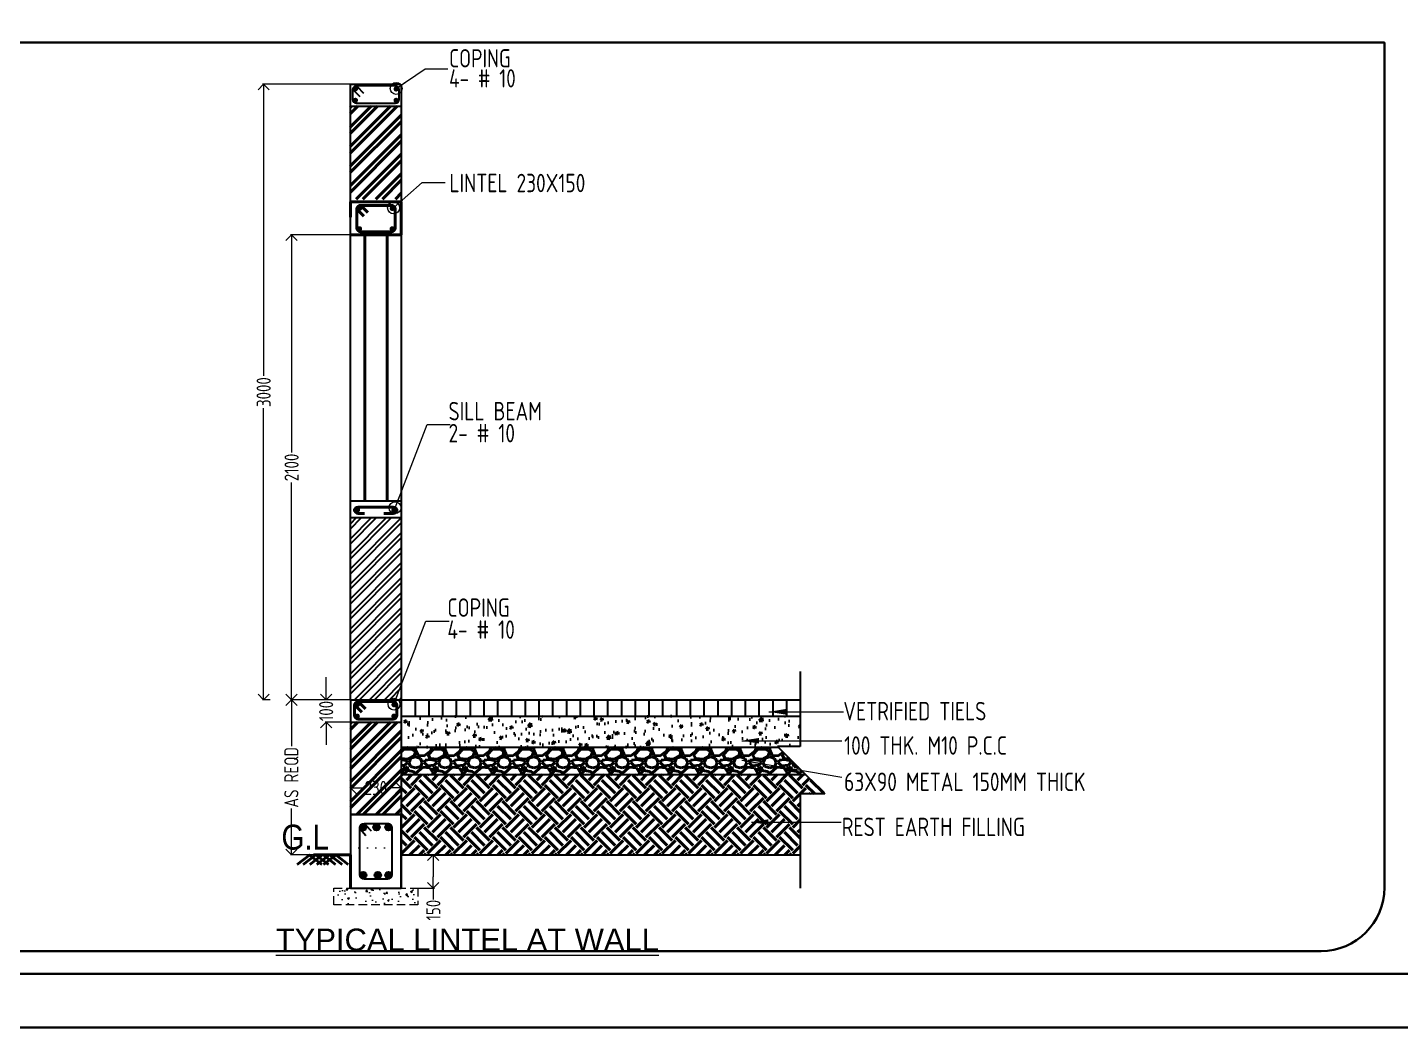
# Model space of a CAD drawing. Header units: inches. Extents: x -605 to 2991212, y -2872845 to 0.
# Drawn here: x 2632228 to 2666789, y -2339819 to -2314657 of the extents above; entities that cross this region are included whole.
import ezdxf

# ---------------------------------------------------------------- set-up
doc = ezdxf.new("R2010")
doc.units = ezdxf.units.IN
doc.header["$LTSCALE"] = 600
doc.header["$MEASUREMENT"] = 0
for name, pattern in [('CONTINOUS', [0]), ('DOT', [0.25, 0, -0.25]), ('HIDDEN', [0.375, 0.25, -0.125])]:
    doc.linetypes.add(name, pattern=pattern)
for name, color, linetype, lineweight in [('DIM', 251, 'Continuous', 0), ('L2', 2, 'Continuous', 20), ('L3', 3, 'Continuous', 25), ('L4', 4, 'Continuous', 30), ('L5', 10, 'Continuous', 40), ('rDIMension', 1, 'Continuous', 18), ('rPCC DASH', 9, 'HIDDEN', 15), ('rRCC 1', 3, 'Continuous', 25), ('rRCC 2', 40, 'Continuous', 15), ('rREINF 1', 1, 'Continuous', 25), ('rREINF 2', 4, 'Continuous', 25), ('rSHEET', 2, 'Continuous', 30), ('TEXT7', 7, 'Continuous', 30)]:
    doc.layers.add(name, color=color, linetype=linetype, lineweight=lineweight)
doc.layers.add('rFOUNDATION', color=7, linetype='CONTINOUS', lineweight=15, true_color=0xd26722)
doc.layers.add('see level', color=2, linetype='Continuous')
doc.styles.add('DIM', font='geniso.shx', dxfattribs={"width": 0.85})
doc.styles.add('ROMANS', font='arial.ttf')
doc.styles.get("Standard").update_dxf_attribs({"font": 'arial.ttf'})
doc.dimstyles.new('DST-25$7', dxfattribs={"dimscale": 150, "dimtxt": 2.25, "dimasz": 2, "dimexe": 1.5, "dimexo": 1, "dimgap": 1, "dimtad": 1, "dimdec": 0, "dimlfac": 0.25, "dimzin": 0, "dimdsep": 46, "dimtxsty": 'ROMANS', "dimblk": 'DOT', "dimcen": 0.09, "dimdle": 1, "dimclrd": 1, "dimclre": 1, "dimclrt": 7, "dimadec": 0, "dimazin": 0, "dimtfac": 1, "dimtdec": 0, "dimtmove": 0, "dimatfit": 3, "dimfxl": 1, "dimtolj": 1, "dimtzin": 0, "dimarcsym": 0})
doc.dimstyles.new('DST-50$7', dxfattribs={"dimscale": 150, "dimtxt": 2.25, "dimasz": 2, "dimexe": 1.5, "dimexo": 1, "dimgap": 1, "dimtad": 1, "dimdec": 0, "dimlfac": 0.333333333333333, "dimzin": 0, "dimdsep": 46, "dimtxsty": 'ROMANS', "dimblk": 'DOT', "dimcen": 0.09, "dimdle": 1, "dimclrd": 1, "dimclre": 1, "dimclrt": 7, "dimadec": 0, "dimazin": 0, "dimtfac": 1, "dimtdec": 0, "dimtmove": 0, "dimatfit": 3, "dimfxl": 1, "dimtolj": 1, "dimtzin": 0, "dimarcsym": 0})
doc.dimstyles.new('ST-25', dxfattribs={"dimscale": 100, "dimtxt": 2.5, "dimasz": 2, "dimexe": 0.18, "dimexo": 0.0625, "dimgap": 0.2, "dimtad": 0, "dimdec": 0, "dimlfac": 0.25, "dimzin": 0, "dimdsep": 46, "dimtxsty": 'DIM', "dimblk": 'OPEN90', "dimcen": 0.09, "dimclrd": 256, "dimclrt": 7, "dimadec": 0, "dimazin": 0, "dimtfac": 1, "dimtdec": 0, "dimtofl": 0, "dimtmove": 0, "dimatfit": 3, "dimldrblk": 'OPEN90', "dimfxl": 1, "dimtolj": 1, "dimtzin": 0, "dimlwd": -1, "dimarcsym": 0})

# ---------------------------------------------------------------- blocks, each defined once
blk = doc.blocks.new('_Open90')
at = {"color": 0, "linetype": 'ByBlock', "lineweight": -2}
for p, q in [((0, 0), (-1, 0)), ((-0.5, 0.5), (0, 0)), ((0, 0), (-0.5, -0.5))]:
    blk.add_line(p, q, dxfattribs=at)
blk = doc.blocks.new('*D1936')
at = {"layer": 'Defpoints', "color": 0}
for p in [(1456300.122381038, -881188.2317833779), (1456124.6016682, -881773.8320020433), (1456396.607049272, -881773.8320020433)]:
    blk.add_point(p, dxfattribs=at)
at = {"layer": 'rDIMension', "color": 0, "lineweight": -2}
for p, q in [((1456306.372381038, -881188.2317833779), (1456414.607049272, -881188.2317833779)), ((1456130.8516682, -881773.8320020433), (1456414.607049272, -881773.8320020433))]:
    blk.add_line(p, q, dxfattribs=at)
at = {"layer": 'rDIMension'}
for p, q in [((1456396.607049272, -881388.2317833779), (1456396.607049272, -881573.8320020433)), ((1456396.607049272, -881773.8320020433), (1456396.607049272, -881973.8320020433))]:
    blk.add_line(p, q, dxfattribs=at)
at = {"layer": 'rDIMension', "xscale": 200, "yscale": 200, "zscale": 200}
for p, rotation in [((1456396.607049272, -881188.2317833779), 90), ((1456396.607049272, -881773.8320020433), 270)]:
    blk.add_blockref('_Open90', p, dxfattribs=dict(at, rotation=rotation))
at = {"layer": 'rDIMension', "color": 7, "insert": (1456396.607049272, -882163.9156634606), "char_height": 250, "attachment_point": 5, "rotation": 90, "style": 'DIM'}
blk.add_mtext('\\A1;150', dxfattribs=at)
blk = doc.blocks.new('*D1937')
at = {"layer": 'Defpoints', "color": 0}
for p in [(1454502.150381009, -878449.6139459629), (1454930.76571701, -878449.6139459629), (1454930.76571701, -878840.8450655933)]:
    blk.add_point(p, dxfattribs=at)
at = {"layer": 'rDIMension'}
for p, q in [((1454502.150381009, -878249.6139459629), (1454502.150381009, -878049.6139459629)), ((1454502.150381009, -879040.8450655933), (1454502.150381009, -879240.8450655933))]:
    blk.add_line(p, q, dxfattribs=at)
at = {"layer": 'rDIMension', "color": 0, "lineweight": -2}
for p, q in [((1454924.51571701, -878449.6139459629), (1454484.150381009, -878449.6139459629)), ((1454924.51571701, -878840.8450655933), (1454484.150381009, -878840.8450655933))]:
    blk.add_line(p, q, dxfattribs=at)
at = {"layer": 'rDIMension', "xscale": 200, "yscale": 200, "zscale": 200}
for p, rotation in [((1454502.150381009, -878449.6139459629), 270), ((1454502.150381009, -878840.8450655933), 90)]:
    blk.add_blockref('_Open90', p, dxfattribs=dict(at, rotation=rotation))
at = {"layer": 'rDIMension', "color": 7, "insert": (1454502.150381009, -878645.2295057788), "char_height": 250, "attachment_point": 5, "rotation": 90, "style": 'DIM'}
blk.add_mtext('\\A1;100', dxfattribs=at)
blk = doc.blocks.new('*D1938')
at = {"layer": 'Defpoints', "color": 0}
for p in [(1454930.76571701, -880004.6090300987), (1454930.76571701, -880974.3412381914), (1455830.597292161, -880974.3412381914)]:
    blk.add_point(p, dxfattribs=at)
at = {"layer": 'rDIMension', "color": 0, "lineweight": -2}
for p, q in [((1454930.76571701, -880968.0912381914), (1454930.76571701, -879986.6090300987)), ((1455830.597292161, -880968.0912381914), (1455830.597292161, -879986.6090300987))]:
    blk.add_line(p, q, dxfattribs=at)
at = {"layer": 'rDIMension'}
for p, q in [((1455130.76571701, -880004.6090300987), (1455169.347843168, -880004.6090300987)), ((1455630.597292161, -880004.6090300987), (1455592.015166003, -880004.6090300987))]:
    blk.add_line(p, q, dxfattribs=at)
at = {"layer": 'rDIMension', "xscale": 200, "yscale": 200, "zscale": 200, "rotation": 180}
blk.add_blockref('_Open90', (1454930.76571701, -880004.6090300987), dxfattribs=at)
at = {"layer": 'rDIMension', "xscale": 200, "yscale": 200, "zscale": 200}
blk.add_blockref('_Open90', (1455830.597292161, -880004.6090300987), dxfattribs=at)
at = {"layer": 'rDIMension', "color": 7, "insert": (1455380.681504586, -880004.6090300987), "char_height": 250, "attachment_point": 5, "style": 'DIM'}
blk.add_mtext('\\A1;230', dxfattribs=at)
blk = doc.blocks.new('_Dot')
at = {"color": 0, "linetype": 'ByBlock', "lineweight": -2}
blk.add_line((-0.5, 0), (-1, 0), dxfattribs=at)
at = {"color": 0, "linetype": 'ByBlock', "const_width": 0.5}
blk.add_lwpolyline([(-0.25, 0, 1), (0.25, 0, 1)], format="xyb", close=True, dxfattribs=at)
blk = doc.blocks.new('*D1939')
at = {"layer": 'Defpoints', "color": 0}
for p in [(1453887.285747746, -878449.6139459629), (1454930.76571701, -878449.6139459629), (1454170.444465505, -881188.2317833779)]:
    blk.add_point(p, dxfattribs=at)
at = {"layer": 'rDIMension', "color": 0, "lineweight": -2}
for p, q in [((1454924.51571701, -878449.6139459629), (1453869.285747746, -878449.6139459629)), ((1454164.194465505, -881188.2317833779), (1453869.285747746, -881188.2317833779))]:
    blk.add_line(p, q, dxfattribs=at)
at = {"layer": 'rDIMension'}
for p, q in [((1453887.285747746, -878649.6139459629), (1453887.285747746, -879267.6728646706)), ((1453887.285747746, -880988.2317833779), (1453887.285747746, -880370.1728646706))]:
    blk.add_line(p, q, dxfattribs=at)
at = {"layer": 'rDIMension', "xscale": 200, "yscale": 200, "zscale": 200}
for p, rotation in [((1453887.285747746, -878449.6139459629), 90), ((1453887.285747746, -881188.2317833779), 270)]:
    blk.add_blockref('_Open90', p, dxfattribs=dict(at, rotation=rotation))
at = {"layer": 'rDIMension', "color": 7, "insert": (1453887.285747746, -879818.9228646709), "char_height": 250, "attachment_point": 5, "rotation": 90, "style": 'DIM'}
blk.add_mtext('\\A1;AS REQD', dxfattribs=at)
blk = doc.blocks.new('*D1940')
at = {"layer": 'Defpoints', "color": 0}
for p in [(1453890.855411043, -870233.7604337181), (1454930.76571701, -870233.7604337181), (1454930.76571701, -878449.6139459629)]:
    blk.add_point(p, dxfattribs=at)
at = {"layer": 'rDIMension', "color": 0, "lineweight": -2}
for p, q in [((1454924.51571701, -870233.7604337181), (1453872.855411043, -870233.7604337181)), ((1454924.51571701, -878449.6139459629), (1453872.855411043, -878449.6139459629))]:
    blk.add_line(p, q, dxfattribs=at)
at = {"layer": 'rDIMension'}
for p, q in [((1453890.855411043, -870433.7604337181), (1453890.855411043, -874077.2285284232)), ((1453890.855411043, -878249.6139459629), (1453890.855411043, -874606.1458512577))]:
    blk.add_line(p, q, dxfattribs=at)
at = {"layer": 'rDIMension', "xscale": 200, "yscale": 200, "zscale": 200}
for p, rotation in [((1453890.855411043, -870233.7604337181), 90), ((1453890.855411043, -878449.6139459629), 270)]:
    blk.add_blockref('_Open90', p, dxfattribs=dict(at, rotation=rotation))
at = {"layer": 'rDIMension', "color": 7, "insert": (1453890.855411043, -874341.6871898405), "char_height": 250, "attachment_point": 5, "rotation": 90, "style": 'DIM'}
blk.add_mtext('\\A1;2100', dxfattribs=at)
blk = doc.blocks.new('*D1941')
at = {"layer": 'Defpoints', "color": 0}
for p in [(1453397.293299271, -867570.2274808758), (1454930.76571701, -867570.2274808758), (1453516.630713209, -878449.6139459629)]:
    blk.add_point(p, dxfattribs=at)
at = {"layer": 'rDIMension', "color": 0, "lineweight": -2}
for p, q in [((1454924.51571701, -867570.2274808758), (1453379.293299271, -867570.2274808758)), ((1453510.380713209, -878449.6139459629), (1453379.293299271, -878449.6139459629))]:
    blk.add_line(p, q, dxfattribs=at)
at = {"layer": 'rDIMension'}
for p, q in [((1453397.293299271, -867770.2274808758), (1453397.293299271, -872724.2120520021)), ((1453397.293299271, -878249.6139459629), (1453397.293299271, -873295.6293748366))]:
    blk.add_line(p, q, dxfattribs=at)
at = {"layer": 'rDIMension', "xscale": 200, "yscale": 200, "zscale": 200}
for p, rotation in [((1453397.293299271, -867570.2274808758), 90), ((1453397.293299271, -878449.6139459629), 270)]:
    blk.add_blockref('_Open90', p, dxfattribs=dict(at, rotation=rotation))
at = {"layer": 'rDIMension', "color": 7, "insert": (1453397.293299271, -873009.9207134193), "char_height": 250, "attachment_point": 5, "rotation": 90, "style": 'DIM'}
blk.add_mtext('\\A1;3000', dxfattribs=at)
blk = doc.blocks.new('LIWA')
at = {"layer": 'L5'}
h = blk.add_hatch(dxfattribs=at)
h.set_pattern_fill('ANSI32', scale=652.051866051206)
h.set_pattern_definition([(45, (-3529267.342619059, -281144.9447681312), (-172.9013610638063, 172.9013610638063), []), (45, (-3529152.075045209, -281144.9447681312), (-172.9013610638063, 172.9013610638063), [])])
h.paths.add_polyline_path([(1455825.213699102, -867956.7772152382), (1454925.382123952, -867956.7772152382), (1454930.76571701, -869599.8177307169), (1455830.597292161, -869599.8177307169)])
at = {"layer": 'L5', "lineweight": -3}
h = blk.add_hatch(dxfattribs=at)
h.set_pattern_fill('ANSI32', scale=500)
h.set_pattern_definition([(45, (-2503029.223951629, -450251.6925823701), (-132.5825214724777, 132.5825214724777), []), (45, (-2502940.835604129, -450251.6925823701), (-132.5825214724777, 132.5825214724777), [])])
h.paths.add_polyline_path([(1455830.597292161, -875228.5338692861), (1454930.76571701, -875228.5338692861), (1454930.76571701, -878449.6139459629), (1455830.597292161, -878449.6139459629)])
at = {"layer": 'L5'}
h = blk.add_hatch(dxfattribs=at)
h.set_pattern_fill('ANSI32', scale=652.051866051206)
h.set_pattern_definition([(45, (965481.8202126867, -904440.0948056933), (-172.9013610638063, 172.9013610638063), []), (45, (965597.087786536, -904440.0948056933), (-172.9013610638063, 172.9013610638063), [])])
h.paths.add_polyline_path([(1454930.76571701, -878840.8450655933), (1455830.597292161, -878840.8450655933), (1455830.597292161, -880476.6002746155), (1454930.76571701, -880476.6002746155)])
h = blk.add_hatch(dxfattribs=at)
h.set_pattern_fill('AR-CONC', scale=65.2051866051206)
h.set_pattern_definition([(49.99999999999999, (941678.984559723, -931334.9940758618), (467.69084050905, -40.9176467140983), [48.90388995384045, -537.942789492245]), (355, (941678.984559723, -931334.9940758618), (-90.47306599945009, 490.468284408131), [39.12311196307236, -430.354231593796]), (100.45144446, (941717.958795856, -931338.4038793752), (377.2177730355445, 449.5506326414214), [41.56191113606196, -457.1810224966811]), (46.18420000000001, (941678.984559723, -931204.5837026518), (695.896701191371, -107.9271559085791), [73.35583493076068, -806.9141842383674]), (96.63563549, (941736.9759302603, -931213.5776542197), (609.4480658039315, 635.1758513902354), [62.342901914894, -685.7719197597302]), (351.1841639899999, (941678.984559723, -931204.5837026518), (609.4480654000146, 635.1758510612359), [58.68466794460854, -645.5313480427458]), (21, (941744.1897463284, -931237.186295954), (389.2143571929674, -262.5283989658006), [48.90388995384045, -537.942789492245]), (326.0000000000001, (941744.1897463284, -931237.186295954), (158.6542162183359, 472.8354400399166), [39.12311196307236, -430.354231593796]), (71.45144474, (941776.6242758704, -931259.0636623898), (547.868568644757, 210.3070400470297), [41.56190983195842, -457.1810224966837]), (37.50000000000001, (941678.984559723, -931334.9940758618), (7.92885635055206, 217.0640585876841), [0, -425.1378166653863, 0, -436.874750254308, 0, -431.9843612589239]), (7.499999999999999, (941678.984559723, -931334.9940758618), (171.5349827903806, 257.1768927253436), [0, -249.0838128315607, 0, -415.3570386746181, 0, -164.6430961779295]), (327.5, (941533.5769935937, -931334.9940758618), (348.0799156462201, -14.70694620294792), [0, -163.0129665128015, 0, -508.6004555199407, 0, -674.8736813629982]), (317.5, (941468.3718069887, -931334.9940758618), (380.2676299749576, 65.27364053081078), [0, -211.9168564666419, 0, -337.7628666145247, 0, -479.2581215476364])])
h.paths.add_polyline_path([(1455830.597292161, -878737.952390268), (1455830.597292161, -879286.1344360705), (1462491.034549818, -879286.1344360705), (1462479.722829811, -879274.8227160634), (1462882.46948244, -879274.8227160634), (1462882.46948244, -878737.952390268)])
h = blk.add_hatch(dxfattribs=at)
h.set_pattern_fill('GRAVEL', scale=521.6414928409648)
h.set_pattern_definition([(228.0127875039998, (942054.5664345685, -930813.3525830209), (-4173.131942727751, -4694.773435568685), [70.17955988085203, -6947.788972155775]), (184.9697407279998, (942007.618700213, -930865.5167323048), (6259.697914091565, 521.6414928409831), [120.4303281692079, -11922.59871270878]), (132.510447078, (941887.6411568595, -930875.9495621617), (5216.414928409709, -5738.056421250543), [84.91697533659499, -8406.791302103096]), (267.273689006, (941684.2009746514, -931006.3599353721), (521.6414928409774, 10432.82985681931), [109.6688641718981, -10857.21548816734]), (292.833654178, (941678.984559723, -931115.9046488688), (-2608.207464204818, 6259.697914091592), [107.5390019566285, -10646.3758664842]), (357.273689006, (941720.7158791504, -931215.0165325087), (-10432.82985681931, 521.6414928409781), [109.6688641718981, -10857.21548816734]), (37.6942404667, (941830.2605926471, -931220.2329474371), (-6781.339406932541, -5216.414928409635), [145.0314626130806, -14358.10308727801]), (72.2553283749, (941945.0217210718, -931131.5538936537), (3651.490449886768, 11476.11284250123), [136.9246321728384, -13555.54353904291]), (121.429565615, (941986.7530404993, -931001.1435204437), (-4173.131942727729, 6781.339406932537), [110.0402729148015, -10893.99907355889]), (175.236358309, (941929.372476287, -930907.2480517323), (5738.056421250604, -521.6414928409846), [125.6279640038752, -6155.767408263009]), (222.3974377979999, (941804.178518005, -930896.8152218754), (-6259.697914091559, -5738.056421250599), [162.4641996623328, -16083.9677668265]), (138.814074834, (942200.6260525642, -931011.5763503006), (-3651.490449886771, 3129.848957045789), [55.45101233048707, -5489.67411854153]), (171.46923439, (942158.8947331368, -930975.0614458015), (6781.339406932541, -1043.282985681927), [105.4952105876782, -10444.05110405656]), (225, (942054.5664345685, -930959.4122010162), (-5.791383959518779e-14, -521.6414928409298), [73.77106155906208, -663.9414123131806]), (203.1985905139999, (942018.0515300699, -930896.8152218754), (2608.207464204818, 1043.282985681917), [39.72717281178219, -3932.976079269133]), (291.801409486, (941981.5366255709, -930912.4644666607), (-521.6414928408, 1564.924478522948), [56.18235370345042, -2752.943055484817]), (30.96375653209999, (942002.4022852846, -930964.6286159446), (1564.924478522922, 1043.282985681919), [91.25022470117713, -2950.416226409777]), (161.565051177, (942080.6485092107, -930917.6808815892), (1043.282985681936, -521.6414928409527), [65.9829540709461, -1583.59228535692]), (16.389540334, (941678.984559723, -930912.4644666607), (5216.41492840963, 1564.924478522917), [92.43487253141885, -9151.075930986484]), (70.3461759419, (941767.6636135059, -930886.3823920186), (-2086.565971364496, -5738.056421252385), [77.54774596723067, -7677.210548060663]), (293.198590514, (942080.6485092107, -930813.3525830209), (-1043.282985681914, 2608.207464204819), [79.45382398207155, -3893.249428098844]), (343.610459666, (942111.9469987813, -930886.3823920186), (-5216.41492840963, 1564.924478522917), [92.4348725314183, -9151.075930986242]), (339.44395478, (941678.984559723, -931235.8821922219), (-2608.207464204843, 1043.282985681942), [89.13809829666341, -4367.768770249527]), (294.775140569, (941762.4471985775, -931267.1806817926), (-2608.207464204827, 5738.056421250614), [74.68758566198366, -7394.081968015118]), (66.8014094864, (942085.8649241391, -931334.9940758618), (1043.28298568192, 2608.207464204808), [79.45382398207155, -3893.249428098844]), (17.3540246363, (942117.1634137097, -931261.9642668641), (-6781.33940693253, -2086.56597136384), [87.44328508642377, -8656.861548460352]), (69.44395478040002, (941830.2605926471, -931334.9940758618), (-1043.282985681933, -2608.207464204801), [44.5690491483317, -4412.337819397858]), (101.309932474, (942054.5664345685, -931334.9940758618), (-521.641492840946, 2086.565971363866), [26.5984997199608, -2633.261651375798]), (165.963756532, (942049.35001964, -931308.91200122), (1564.924478522873, -521.6414928409655), [107.5390019566291, -2043.243971731568]), (186.0090059569998, (941945.0217210718, -931282.8299265779), (5216.414928409672, 521.641492840956), [99.65960720726633, -9866.287120247827]), (303.690067526, (942002.4022852846, -931011.5763503006), (-521.6414928409581, 1043.282985681922), [75.23217938050922, -1805.572970467166]), (353.157226587, (942044.1336047116, -931074.1733294413), (8867.90537829641, -1043.282985681957), [131.3461980483979, -13003.25098008476]), (60.9453959009, (942174.5439779221, -931089.8225742267), (-2086.565971363847, -3651.490449886742), [53.70612153693435, -5316.921754945956]), (90, (942200.6260525642, -931042.8748398707), (-521.6414928409647, 521.6414928409648), [31.29848957045789, -490.3430032705069]), (120.256437164, (941934.5888912154, -931267.1806817926), (2086.565971363864, -3651.490449886758), [72.46852275143819, -7174.406699114645]), (48.01278750420001, (941898.0739867163, -931204.5837026518), (4173.131942727719, 4694.773435568671), [140.3591197617041, -6877.609412274923]), (0, (941991.9694554277, -931100.2554040835), (521.6414928409648, 521.6414928409648), [135.6267881386509, -386.014704702314]), (325.3048464690001, (942127.5962435661, -931100.2554040835), (5216.41492840972, -3651.490449886662), [82.47882299905594, -8165.397374140289]), (254.054604099, (942195.4096376358, -931147.203138439), (-521.6414928409845, -2086.565971363862), [75.95204464063016, -3721.655346049921]), (207.6459753639999, (942174.5439779221, -931220.2329474371), (-9911.188363978305, -5216.414928409673), [123.6629405003433, -12242.65154862627]), (175.42607874, (942064.9992644254, -931277.6135116494), (-6781.339406932519, 521.6414928409655), [130.8271647630212, -12951.8749183908])])
h.paths.add_polyline_path([(1455830.597292161, -879769.593475549), (1462974.493589296, -879769.593475549), (1462491.034549817, -879286.1344360705), (1455830.597292161, -879286.1344360705)])
h = blk.add_hatch(dxfattribs=at)
h.set_pattern_fill('EARTH', scale=1304.103732102412, angle=45)
h.set_pattern_definition([(45, (941678.984559723, -931334.9940758618), (0, 461.0702961701501), [326.0259330256031, -326.0259330256031]), (45, (941592.5338791914, -931248.5433953302), (0, 461.0702961701501), [326.0259330256031, -326.0259330256031]), (45, (941506.0831986598, -931162.0927147977), (0, 461.0702961701501), [326.0259330256031, -326.0259330256031]), (135, (941506.0831986598, -931104.4589277767), (-461.0702961701501, 3.706485734092019e-14), [326.025933025603, -326.025933025603]), (135, (941592.5338791914, -931018.0082472451), (-461.0702961701501, 3.706485734092019e-14), [326.025933025603, -326.025933025603]), (135, (941678.984559723, -930931.5575667131), (-461.0702961701501, 3.706485734092019e-14), [326.025933025603, -326.025933025603])])
h.paths.add_polyline_path([(1455830.597292161, -881188.2317833779), (1462882.46948244, -881188.2317833779), (1462882.46948244, -880111.5924698492), (1463316.492583596, -880111.5924698492), (1462974.493589296, -879769.593475549), (1455830.597292161, -879769.593475549)])
at = {"layer": 'rPCC DASH'}
h = blk.add_hatch(dxfattribs=at)
h.set_pattern_fill('AR-CONC', color=256, scale=49.00072933988767)
h.set_pattern_definition([(49.99999999999999, (1243704.197086593, -928602.4600307685), (351.4627207389793, -30.7490038178224), [36.75054700491575, -404.2560170540733]), (355, (1243704.197086593, -928602.4600307685), (-67.98916543919071, 368.5796315502688), [29.4004376039326, -323.4048136432586]), (100.45144446, (1243733.485646222, -928605.0224474682), (283.4735541920577, 337.8306239354841), [31.23315896264435, -343.5647485890878]), (46.18420000000001, (1243704.197086593, -928504.4585720887), (522.9560358457927, -81.10565478674411), [55.12582050737326, -606.384025581106]), (96.63563549, (1243747.776740295, -928511.2173931194), (457.9911702427566, 477.3252190150384), [46.84976490436095, -515.3474129679556]), (351.1841639899999, (1243704.197086593, -928504.4585720887), (457.991169939219, 477.3252187678002), [44.1006564058989, -485.1072209548951]), (21, (1243753.197815933, -928528.9589367588), (292.4888090192696, -197.2861928861809), [36.75054700491575, -404.2560170540733]), (326.0000000000001, (1243753.197815933, -928528.9589367588), (119.2262872373436, 355.328810881482), [29.40043760393259, -323.4048136432585]), (71.45144474, (1243777.571883184, -928545.3994527245), (411.7150926746244, 158.042617223461), [31.23315798263015, -343.5647485890921]), (37.50000000000001, (1243704.197086593, -928602.4600307685), (5.958417792147539, 163.1204163050022), [0, -319.4847552960676, 0, -328.3048865772474, 0, -324.6298318767558]), (7.499999999999999, (1243704.197086593, -928602.4600307685), (128.9059920177217, 193.2646154242929), [0, -187.1827860783709, 0, -312.1346458950844, 0, -123.7268415832163]), (327.5, (1243594.925460165, -928602.4600307685), (261.5768871044368, -11.05205165152225), [0, -122.5018233497192, 0, -382.2056888511239, 0, -507.1575486678373]), (317.5, (1243545.924730826, -928602.4600307685), (285.7654763871216, 49.05217144840138), [0, -159.2523703546349, 0, -253.8237779806181, 0, -360.1553606481743])])
h.paths.add_polyline_path([(1456124.601668199, -881773.8320020433), (1454636.76134097, -881773.8320020433), (1454636.76134097, -882067.8363780831), (1456124.601668199, -882067.8363780831)])
at = {"layer": 'rREINF 2'}
h = blk.add_hatch(color=256, dxfattribs=at)
h.dxf.hatch_style = 1
h.paths.add_polyline_path([(1455214.601954317, -880698.3791075642, 1), (1455097.000203901, -880698.3791075642, 1)])
h = blk.add_hatch(color=256, dxfattribs=at)
h.dxf.hatch_style = 1
h.paths.add_polyline_path([(1455452.421307422, -880698.3791075642, 1), (1455334.819557007, -880698.3791075642, 1)])
h = blk.add_hatch(color=256, dxfattribs=at)
h.dxf.hatch_style = 1
h.paths.add_polyline_path([(1455662.502538041, -880698.3791075642, 1), (1455544.900787626, -880698.3791075642, 1)])
h = blk.add_hatch(color=256, dxfattribs=at)
h.dxf.hatch_style = 1
h.paths.add_polyline_path([(1455214.601954317, -881546.2187320357, 1), (1455097.000203901, -881546.2187320357, 1)])
h = blk.add_hatch(color=256, dxfattribs=at)
h.dxf.hatch_style = 1
h.paths.add_polyline_path([(1455475.136608607, -881546.2187320357, 1), (1455357.534858192, -881546.2187320357, 1)])
h = blk.add_hatch(color=256, dxfattribs=at)
h.dxf.hatch_style = 1
h.paths.add_polyline_path([(1455662.502538041, -881546.2187320357, 1), (1455544.900787626, -881546.2187320357, 1)])
at = {"layer": 'DIM', "color": 4, "linetype": 'DOT'}
blk.add_line((1454930.76571701, -881062.2004932808), (1455830.597292161, -881062.2004932808), dxfattribs=at)
at = {"layer": 'L2'}
blk.add_line((1454930.76571701, -881188.2317833779), (1454170.444465505, -881188.2317833779), dxfattribs=at)
at = {"layer": 'L3'}
for p, q in [((1454930.76571701, -878449.6139459629), (1454930.76571701, -867570.2274808758)), ((1454930.76571701, -867570.2274808758), (1455819.830106043, -867570.2274808758)), ((1455830.597292161, -867570.2274808758), (1455830.597292161, -878449.6139459629)), ((1454930.76571701, -867956.7772152382), (1455819.830106043, -867956.7772152382)), ((1454930.76571701, -874928.5338692861), (1455830.597292161, -874928.5338692861)), ((1454930.76571701, -875228.5338692861), (1455830.597292161, -875228.5338692861)), ((1462882.46948244, -877947.6568874968), (1462882.46948244, -879274.8227160634)), ((1454930.76571701, -878449.6139459629), (1454930.76571701, -881773.8320020433)), ((1454930.76571701, -878449.6139459629), (1455830.597292161, -878449.6139459629)), ((1455830.597292161, -878449.6139459629), (1455830.597292161, -881773.8320020433)), ((1455830.597292161, -878449.6139459629), (1462882.46948244, -878449.6139459629)), ((1454930.76571701, -878840.8450655933), (1455830.597292161, -878840.8450655933)), ((1455830.597292161, -878737.952390268), (1462882.46948244, -878737.952390268)), ((1455830.597292161, -879286.1344360705), (1462491.034549817, -879286.1344360705)), ((1462882.46948244, -879274.8227160634), (1462479.722829811, -879274.8227160634)), ((1462479.722829811, -879274.8227160634), (1463316.492583596, -880111.5924698492)), ((1455830.597292161, -879769.593475549), (1462974.493589296, -879769.593475549)), ((1463316.492583596, -880111.5924698492), (1462882.46948244, -880111.5924698492)), ((1462882.46948244, -880111.5924698492), (1462882.46948244, -881776.4182917248)), ((1454930.76571701, -880476.6002746155), (1455830.597292161, -880476.6002746155)), ((1455830.597292161, -881188.2317833779), (1462882.46948244, -881188.2317833779))]:
    blk.add_line(p, q, dxfattribs=at)
at = {"layer": 'L4'}
for points, const_width in [([(1455001.189085086, -867648.6810638974, 1), (1455046.286554095, -867648.6810638974, 1)], 45.09746900893714), ([(1455717.018351336, -867653.7589391833, 1), (1455762.115820345, -867653.7589391833, 1)], 45.09746900893714), ([(1454997.049059741, -867853.9449276258, 1), (1455042.146528749, -867853.9449276258, 1)], 45.09746900893714), ([(1455715.830988363, -867853.9449276258, 1), (1455760.928457372, -867853.9449276258, 1)], 45.09746900893714), ([(1455074.218563661, -869759.0082166032, 1), (1455119.862194285, -869759.0082166032, 1)], 45.64363062358442), ([(1455647.898281238, -869764.1475884784, 1), (1455693.541911861, -869764.1475884784, 1)], 45.64363062358442), ([(1455070.028399739, -870125.0409309976, 1), (1455115.672030362, -870125.0409309976, 1)], 45.64363062358442), ([(1455646.696538475, -870125.0409309976, 1), (1455692.340169098, -870125.0409309976, 1)], 45.64363062358442), ([(1455033.490252252, -875090.9506135709, 1), (1455079.133882875, -875090.9506135709, 1)], 45.64363062358442), ([(1455678.295698571, -875096.0899854461, 1), (1455723.939329195, -875096.0899854461, 1)], 45.64363062358442), ([(1455029.300088329, -878736.7674076869, 1), (1455074.943718952, -878736.7674076869, 1)], 45.64363062358442), ([(1455033.490252252, -878529.0176562653, 1), (1455079.133882875, -878529.0176562653, 1)], 45.64363062358442), ([(1455677.093955809, -878736.7674076869, 1), (1455722.737586433, -878736.7674076869, 1)], 45.64363062358442), ([(1455678.295698571, -878534.1570281405, 1), (1455723.939329195, -878534.1570281405, 1)], 45.64363062358442)]:
    blk.add_lwpolyline(points, format="xyb", close=True, dxfattribs=dict(at, const_width=const_width))
at = {"layer": 'L5', "lineweight": -3}
for p, q in [((1454980.363229844, -867670.1799027366), (1455096.539565241, -867786.7413785239)), ((1455047.974382017, -867608.7780187884), (1455164.150717414, -867725.3394945762))]:
    blk.add_line(p, q, dxfattribs=at)
at = {"layer": 'L5', "color": 2}
for p, q in [((1454930.76571701, -869842.5293140868), (1454930.76571701, -869646.9137542713)), ((1454930.76571701, -869646.9137542713), (1455830.597292161, -869646.9137542713)), ((1455830.597292161, -869646.9137542713), (1455830.597292161, -870233.7604337176)), ((1454930.76571701, -869920.7755380129), (1454930.76571701, -869842.5293140868)), ((1455830.597292161, -870233.7604337176), (1454930.76571701, -870233.7604337176)), ((1455183.158884575, -870233.7604337176), (1455183.158884575, -874928.5338692861)), ((1455578.204124594, -870233.7604337176), (1455578.204124594, -874928.5338692861)), ((1454930.76571701, -881188.2317833779), (1454279.543905652, -881188.2317833779)), ((1454930.76571701, -881773.8320020433), (1454930.76571701, -881188.2317833779))]:
    blk.add_line(p, q, dxfattribs=at)
at = {"layer": 'L5'}
for p, q in [((1455121.570462972, -869718.6219179542), (1455239.153774332, -869836.5950340228)), ((1455053.140492873, -869780.7674212852), (1455170.723804234, -869898.7405373533)), ((1455012.412181463, -878550.7768609473), (1455129.995492824, -878668.7499770154)), ((1455080.842151562, -878488.6313576158), (1455198.425462923, -878606.6044736844)), ((1454210.879290841, -881188.2317833779), (1453988.451426089, -881356.41058606)), ((1454320.066999259, -881188.2317833779), (1454097.639134507, -881356.41058606)), ((1454204.328529671, -881188.2317833779), (1454426.756394424, -881356.41058606)), ((1454435.805468847, -881188.2317833779), (1454213.377604095, -881356.41058606)), ((1454320.066999259, -881188.2317833779), (1454542.494864011, -881356.41058606)), ((1454562.463266314, -881188.2317833779), (1454340.035401562, -881356.41058606)), ((1454446.724796726, -881188.2317833779), (1454669.152661478, -881356.41058606)), ((1454678.201735901, -881188.2317833779), (1454455.773871149, -881356.41058606)), ((1454562.463266314, -881188.2317833779), (1454784.891131066, -881356.41058606)), ((1454671.650974732, -881188.2317833779), (1454894.078839484, -881356.41058606))]:
    blk.add_line(p, q, dxfattribs=at)
at = {"layer": 'L5', "lineweight": -3}
blk.add_lwpolyline([(1455035.186838788, -867903.549664238), (1455727.116159315, -867903.549664238, 0.414213562373095), (1455791.541115042, -867839.1247085109), (1455791.541115042, -867664.5820506117, 0.414213562373095), (1455727.116159315, -867600.1570948847), (1455035.186838788, -867600.1570948847, 0.414213562373095), (1454970.761883061, -867664.5820506117), (1454970.761883061, -867839.1247085109, 0.414213562373095)], format="xyb", close=True, dxfattribs=at)
at = {"layer": 'L5'}
for points in [[(1455108.62805373, -870175.2464153608), (1455658.118380671, -870175.2464153608, 0.414213562373095), (1455723.323567276, -870110.0412287554), (1455723.323567276, -869775.1017752895, 0.414213562373095), (1455658.118380671, -869709.8965886845), (1455108.62805373, -869709.8965886845, 0.414213562373095), (1455043.422867124, -869775.1017752895), (1455043.422867124, -870110.0412287554, 0.414213562373095)], [(1455067.89974232, -878786.9728920502), (1455688.515798006, -878786.9728920502, 0.414213562373095), (1455753.720984611, -878721.7677054447), (1455753.720984611, -878545.1112149516, 0.414213562373095), (1455688.515798006, -878479.9060283466), (1455067.89974232, -878479.9060283466, 0.414213562373095), (1455002.694555714, -878545.1112149516), (1455002.694555714, -878721.7677054447, 0.414213562373095)]]:
    blk.add_lwpolyline(points, format="xyb", close=True, dxfattribs=at)
blk.add_lwpolyline([(1455523.611782811, -875152.8168996521), (1455688.515798006, -875152.8168996521, 0.414213562373095), (1455753.720984611, -875087.6117130467), (1455753.720984611, -875107.0441722572, 0.414213562373095), (1455688.515798006, -875041.8389856522), (1455067.89974232, -875041.8389856522, 0.414213562373095), (1455002.694555714, -875107.0441722572), (1455002.694555714, -875087.6117130467, 0.414213562373095), (1455067.89974232, -875152.8168996521), (1455178.933691096, -875152.8168996521)], format="xyb", dxfattribs=at)
at = {"layer": 'rPCC DASH'}
blk.add_lwpolyline([(1454636.76134097, -881773.8320020433), (1456124.601668199, -881773.8320020433), (1456124.601668199, -882067.8363780831), (1454636.76134097, -882067.8363780831)], close=True, dxfattribs=at)
at = {"layer": 'rRCC 1'}
blk.add_lwpolyline([(1454930.76571701, -881773.8320020433), (1455830.597292161, -881773.8320020433), (1455830.597292161, -880476.6002746155), (1454930.76571701, -880476.6002746155)], close=True, dxfattribs=at)
at = {"layer": 'rREINF 1'}
for p, q in [((1455109.430433857, -880734.5357969054), (1455204.563478892, -880843.8308292204)), ((1455202.171724362, -880662.222418223), (1455297.304769395, -880762.1262163944))]:
    blk.add_line(p, q, dxfattribs=at)
blk.add_lwpolyline([(1455171.31475195, -881613.4659787491), (1455590.048257219, -881613.4659787491, 0.414213562373095), (1455670.231268866, -881533.2829671022), (1455670.231268866, -880717.149309556, 0.414213562373095), (1455590.048257219, -880636.9662979096), (1455171.31475195, -880636.9662979096, 0.414213562373095), (1455091.131740303, -880717.149309556), (1455091.131740303, -881533.2829671022, 0.414213562373095)], format="xyb", close=True, dxfattribs=at)
at = {"layer": 'rREINF 2'}
for centre in [(1455155.801079109, -880698.3791075642), (1455393.620432215, -880698.3791075642), (1455603.701662833, -880698.3791075642), (1455155.801079109, -881546.2187320357), (1455416.335733399, -881546.2187320357), (1455603.701662833, -881546.2187320357)]:
    blk.add_circle(centre, 58.8008752078652, dxfattribs=at)
at = {"layer": 'see level', "color": 3, "linetype": 'ByBlock'}
for points in [[(1456073.777452404, -878449.6139459629), (1456073.777452404, -878737.952390268)], [(1456316.957612647, -878449.6139459629), (1456316.957612647, -878737.952390268)], [(1456560.13777289, -878449.6139459629), (1456560.13777289, -878737.952390268)], [(1456803.317933133, -878449.6139459629), (1456803.317933133, -878737.952390268)], [(1457046.498093375, -878449.6139459629), (1457046.498093375, -878737.952390268)], [(1457289.678253618, -878449.6139459629), (1457289.678253618, -878737.952390268)], [(1457532.858413861, -878449.6139459629), (1457532.858413861, -878737.952390268)], [(1457776.038574104, -878449.6139459629), (1457776.038574104, -878737.952390268)], [(1458019.218734347, -878449.6139459629), (1458019.218734347, -878737.952390268)], [(1458262.39889459, -878449.6139459629), (1458262.39889459, -878737.952390268)], [(1458505.579054832, -878449.6139459629), (1458505.579054832, -878737.952390268)], [(1458748.759215075, -878449.6139459629), (1458748.759215075, -878737.952390268)], [(1458991.939375318, -878449.6139459629), (1458991.939375318, -878737.952390268)], [(1459235.119535561, -878449.6139459629), (1459235.119535561, -878737.952390268)], [(1459478.299695804, -878449.6139459629), (1459478.299695804, -878737.952390268)], [(1459721.479856047, -878449.6139459629), (1459721.479856047, -878737.952390268)], [(1459964.660016289, -878449.6139459629), (1459964.660016289, -878737.952390268)], [(1460207.840176532, -878449.6139459629), (1460207.840176532, -878737.952390268)], [(1460451.020336775, -878449.6139459629), (1460451.020336775, -878737.952390268)], [(1460694.200497018, -878449.6139459629), (1460694.200497018, -878737.952390268)], [(1460937.380657261, -878449.6139459629), (1460937.380657261, -878737.952390268)], [(1461180.560817504, -878449.6139459629), (1461180.560817504, -878737.952390268)], [(1461423.740977746, -878449.6139459629), (1461423.740977746, -878737.952390268)], [(1461666.921137989, -878449.6139459629), (1461666.921137989, -878737.952390268)], [(1461910.101298232, -878449.6139459629), (1461910.101298232, -878737.952390268)], [(1462153.281458475, -878449.6139459629), (1462153.281458475, -878737.952390268)], [(1462396.461618718, -878449.6139459629), (1462396.461618718, -878737.952390268)], [(1462639.641778961, -878449.6139459629), (1462639.641778961, -878737.952390268)], [(1462882.821939203, -878449.6139459629), (1462882.821939203, -878737.952390268)]]:
    blk.add_lwpolyline(points, dxfattribs=at)
at = {"layer": 'rRCC 2', "color": 7, "style": 'DIM', "width": 0.85}
for s, height, p in [('COPING ', 322.1247786352653, (1456675.799944846, -867272.079221901)), ('4- # 10 ', 322.1247786352653, (1456675.799944846, -867627.0817227564)), ('LINTEL 230X150', 326.025933025603, (1456681.474079062, -869478.1300038579)), ('SILL BEAM', 326.025933025603, (1456665.756041677, -873509.7240032856)), ('2- # 10 ', 326.025933025603, (1456665.756041677, -873898.431853178)), ('COPING ', 326.025933025603, (1456645.644869073, -876981.40063171)), ('4- # 10 ', 326.025933025603, (1456645.644869073, -877370.1084816023)), ('VETRIFIED TIELS', 326.025933025603, (1463646.037141293, -878810.6565663028)), ('100 THK. M10 P.C.C', 326.025933025603, (1463658.529259162, -879418.1466218443)), ('63X90 METAL 150MM THICK', 326.025933025603, (1463658.529259162, -880059.4210141292)), ('REST EARTH FILLING', 326.025933025603, (1463618.473093502, -880856.6515879096))]:
    blk.add_text(s, height=height, dxfattribs=at).set_placement(p)
at = {"layer": 'rRCC 2', "color": 6, "insert": (1453612.403137802, -882490.452621304), "char_height": 391.2311196307236, "attachment_point": 1}
blk.add_mtext_dynamic_manual_height_columns('{\\LTYPICAL LINTEL AT WALL}', width=13300.2722727084, gutter_width=0, heights=[807.2579535833764], dxfattribs=at)
at = {"layer": 'TEXT7', "style": 'ROMANS', "width": 0.85}
blk.add_text('G.L', height=440.135009584564, dxfattribs=at).set_placement((1453711.533147083, -881093.9259398882))
at = {"layer": 'rDIMension'}
dim = blk.add_linear_dim(base=(1453397.293299271, -867570.2274808758), p1=(1453516.630713209, -878449.6139459629), p2=(1454930.76571701, -867570.2274808758), angle=90, text='3000', dimstyle='ST-25', override={"dimtxsty": 'DIM', "dimblk": 'Open90'}, dxfattribs=at)
dim.commit()
dim.dimension.update_dxf_attribs({"geometry": '*D1941', "text_midpoint": (1453397.293299271, -873009.9207134193)})
dim = blk.add_linear_dim(base=(1453890.855411043, -870233.7604337181), p1=(1454930.76571701, -878449.6139459629), p2=(1454930.76571701, -870233.7604337181), angle=90, text='2100', dimstyle='ST-25', dxfattribs=at)
dim.commit()
dim.dimension.update_dxf_attribs({"geometry": '*D1940', "text_midpoint": (1453890.855411043, -874341.6871898405)})
for base, p1, p2, text, picture, middle in [((1454502.150381009, -878449.6139459629), (1454930.76571701, -878840.8450655933), (1454930.76571701, -878449.6139459629), '100', '*D1937', (1454502.150381009, -878645.2295057788)), ((1453887.285747746, -878449.6139459629), (1454170.444465505, -881188.2317833779), (1454930.76571701, -878449.6139459629), 'AS REQD', '*D1939', (1453887.285747746, -879818.9228646709)), ((1456396.607049272, -881773.8320020433), (1456300.122381038, -881188.2317833779), (1456124.6016682, -881773.8320020433), '150', '*D1936', (1456396.607049272, -882163.9156634606))]:
    dim = blk.add_linear_dim(base=base, p1=p1, p2=p2, angle=90, text=text, dimstyle='ST-25', dxfattribs=at)
    dim.commit()
    dim.dimension.update_dxf_attribs({"geometry": picture, "text_midpoint": middle, "dimtype": 160})
dim = blk.add_linear_dim(base=(1454930.76571701, -880004.6090300987), p1=(1455830.597292161, -880974.3412381914), p2=(1454930.76571701, -880974.3412381914), text='230', dimstyle='ST-25', dxfattribs=at)
dim.commit()
dim.dimension.update_dxf_attribs({"geometry": '*D1938', "text_midpoint": (1455380.681504586, -880004.6090300987)})
at = {"layer": 'DIM'}
for points, dimstyle, override in [([(1455739.567085841, -867644.0951958243), (1456249.88637424, -867294.9613252399), (1456654.727597399, -867294.9613252399)], 'DST-25$7', {"dimasz": 1.4, "dimtad": 0, "dimldrblk": 'DotBlank'}), ([(1455693.541911861, -869754.3668104876), (1456197.506331594, -869306.5019656778), (1456607.250462631, -869306.5019656778)], 'DST-25$7', {"dimasz": 1.4, "dimtad": 0, "dimldrblk": 'DotBlank'}), ([(1455721.228686488, -875052.6996217254), (1456285.973012517, -873584.3972366857), (1456695.717143555, -873584.3972366857)], 'DST-25$7', {"dimasz": 1.4, "dimtad": 0, "dimldrblk": 'DotBlank'}), ([(1455701.117513883, -878524.3762501497), (1456265.861839912, -877056.07386511), (1456675.60597095, -877056.07386511)], 'DST-25$7', {"dimasz": 1.4, "dimtad": 0, "dimldrblk": 'DotBlank'}), ([(1462325.699031623, -878659.7764559062), (1463646.593610636, -878659.7764559062)], 'DST-50$7', {"dimgap": 1, "dimtad": 0}), ([(1461853.129377051, -879170.6853229795), (1463617.47820758, -879170.6853229795)], 'DST-50$7', {"dimgap": 1, "dimtad": 0}), ([(1461853.129377051, -879512.8163068471), (1463617.47820758, -879811.9597152644)], 'DST-50$7', {"dimgap": 1, "dimtad": 0}), ([(1462020.032900966, -880609.1902890448), (1463605.016667197, -880609.1902890448)], 'DST-50$7', {"dimgap": 1, "dimtad": 0})]:
    blk.add_leader(points, dimstyle=dimstyle, override=override, dxfattribs=at)

msp = doc.modelspace()

# ---------------------------------------------------------------- linework, layer by layer
at = {"layer": 'rSHEET'}
msp.add_lwpolyline([(2687325.687850564, -2339818.942220404), (2687325.687850564, -2197596.586402939), (2586764.32355828, -2197596.586402939), (2586764.32355828, -2339818.942220404)], close=True, dxfattribs=at)
for points in [[(2685973.728911248, -2337448.569623446), (2685973.728911248, -2199966.958999897, 0.414213562373095), (2684957.854941123, -2198951.085029772), (2589132.156467722, -2198951.085029772, 0.414213562373095), (2588116.282497597, -2199966.958999896), (2588116.282497597, -2337448.569623446, 0.414213562373095), (2589132.156467722, -2338464.443593571), (2684957.854941123, -2338464.443593571, 0.414213562373095)], [(2588674.025812671, -2315038.63083354), (2666384.874495589, -2315038.63083354), (2666384.874495589, -2336298.694956766, -0.414213562373095), (2664788.718075619, -2337894.851376735), (2590270.182232642, -2337894.851376735, -0.414213562373095), (2588674.025812671, -2336298.694956766)]]:
    msp.add_lwpolyline(points, format="xyb", close=True, dxfattribs=at)

# ---------------------------------------------------------------- block references
at = {"layer": 'rFOUNDATION', "linetype": 'ByBlock', "xscale": 1.423799133232619, "yscale": 1.423799133232619, "zscale": 1.423799133232619}
msp.add_blockref('LIWA', (568827.4573995594, -1080840.609232867), dxfattribs=at)

doc.saveas('drawing.dxf')
